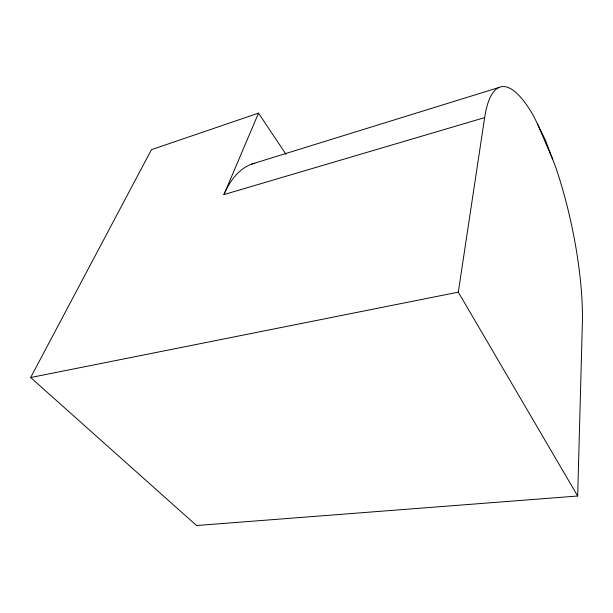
<?xml version="1.0" encoding="UTF-8"?>
<svg xmlns="http://www.w3.org/2000/svg" width="613" height="613" viewBox="0 0 613 613"><rect width="100%" height="100%" fill="white"/><g stroke="black" fill="none" stroke-linecap="round" stroke-linejoin="round"><path stroke-width="0.92" d="M258.51 113.121L151.442 149.679L30.65 377.531L196.551 525.525L577.668 496.017L582.35 323.733A148.085 39.431 77.7 0 0 555.983 167.977L545.256 139.756L533.578 115.972A148.085 39.431 77.7 0 0 484.653 117.612L223.937 194.589L258.51 113.121L286.026 154.33M577.668 496.017L458.294 292.156L484.653 117.612M251.675 164.085L498.997 87.475M30.65 377.531L458.294 292.156M537.333 123.627L552.635 159.173M223.937 194.589A127.788 65.982 77.3 0 1 254.303 163.219"/></g></svg>
